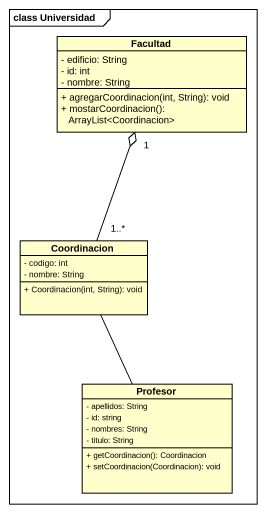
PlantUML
@startuml
mainframe class Universidad
hide circle
hide empty members
skinparam classAttributeIconSize 0
class Facultad {
  - edificio: String
  - id: int
  - nombre: String
  + agregarCoordinacion(int, String): void
  + mostarCoordinacion(): ArrayList<Coordinacion>
}
class Coordinacion {
  - codigo: int
  - nombre: String
  + Coordinacion(int, String): void
}
class Profesor {
  - apellidos: String
  - id: string
  - nombres: String
  - titulo: String
  + getCoordinacion(): Coordinacion
  + setCoordinacion(Coordinacion): void
}
Coordinacion "1..*" -up-o "1" Facultad
Profesor -up- Coordinacion
@enduml
